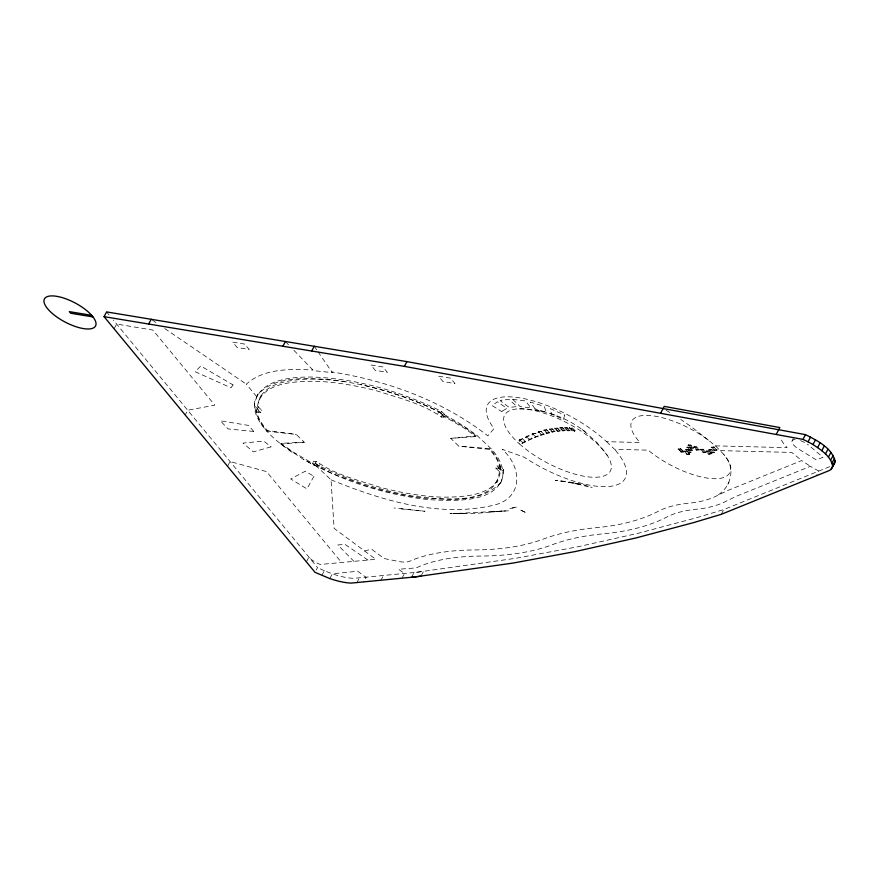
<?xml version="1.0" encoding="UTF-8"?>
<svg xmlns="http://www.w3.org/2000/svg" width="879" height="879" viewBox="0 0 879 879"><rect width="100%" height="100%" fill="white"/><g stroke="black" fill="none" stroke-linecap="round" stroke-linejoin="round"><path stroke-width="0.66" stroke-dasharray="4.39 3.3" d="M304.288 442.203L281.06 443.313L280.676 444.038L304.288 442.203L296.234 434.402L267.007 431.226C260.832 424.788 255.811 416.866 254.35 407.955C255.196 379.124 292.169 376.564 314.166 377.091C358.335 378.937 401.593 391.825 441.17 411.174L445.279 414.954L444.126 417.129L441.357 417.064C422.854 403.725 399.418 398.198 377.871 391.166C357.357 385.738 336.349 381.969 315.111 381.255C294.784 381.321 258.756 382.145 257.14 409.142L260.678 412.449L261.832 410.284L258.294 406.966C257.162 394.21 269.567 386.068 280.401 382.969C301.936 377.08 324.637 378.838 346.469 381.969M499.415 471.463C496.316 503.953 449.839 499.03 426.787 498.437C404.867 496.185 383.31 491.251 362.335 484.549C346.513 478.198 328.636 474.242 315.176 463.519L312.452 463.475L313.605 461.299L316.319 461.343C334.844 474.671 358.28 480.22 379.838 487.252C400.341 492.669 421.36 496.448 442.587 497.162C462.914 497.085 498.92 496.272 500.558 469.298L496.998 465.958L495.855 468.133L499.415 471.463L500.558 469.298M496.998 465.958L499.788 466.035L503.733 469.738C502.502 504.7 453.114 500.733 429.051 499.69C385.079 494.855 342.085 480.967 303.53 459.288M257.844 394.089L254.657 401.461L254.35 407.955L256.185 409.68C257.514 417.635 262.206 424.513 267.392 430.501L296.234 434.402M500.239 483.604C507.161 471.66 499.437 457.838 491.207 448.784L477.308 435.753C443.214 409.614 402.033 394.166 360.478 384.541M114.105 328.812L116.61 324.065L152.836 330.054L214.817 405.164L187.71 410.229L185.194 414.976M259.755 397.912L260.909 395.748M291.883 452.245C277.094 441.423 259.942 429.315 255.8 410.405L256.185 409.68M257.14 409.142L258.294 406.966M227.529 466.288L230.045 461.53L266.579 471.627L341.557 562.494M255.8 410.405L257.943 412.405L259.096 410.229L261.832 410.284M267.007 431.226L267.392 430.501M315.176 463.519L316.319 461.343M281.159 444.356L303.607 459.519L314.528 465.42L314.913 464.694L292.267 451.52L281.06 443.313M316.682 466.353L317.451 464.903L313.605 461.299M318.692 466.815L319.835 464.639M306.386 561.846L308.903 557.099A12.13 4.527 27.9 0 0 320.319 564.472L375.805 559.308L334.097 528.345L331.042 479.813L314.913 464.694M316.297 569.966L317.55 567.581L113.27 320.011M321.824 575.481L324.34 570.724L332.339 573.822A51.63 19.261 27.9 0 0 353.743 578.349L417.162 572.218L515.49 558.33L578.074 546.727L638.231 533.256L695.893 517.929L723.78 509.567L831.347 465.991M329.823 578.569L332.339 573.822L357.753 571.229L366.18 577.481L363.664 582.239M437.819 413.756L438.973 411.581C404.296 394.583 366.653 383.662 328.274 379.453C304.497 378.409 274.193 375.421 257.086 395.528M441.346 411.273L440.577 412.712L442.434 414.459L465.046 427.623L476.264 435.83L475.88 436.555L450.74 438.357L458.783 446.158L489.559 449.378C494.734 455.355 499.426 462.233 500.755 470.188L501.129 469.463C499.81 461.508 495.119 454.641 489.944 448.653L458.783 446.158M444.126 417.129L442.049 415.185L442.434 414.459M441.357 417.064L442.511 414.899L445.279 414.954M356.808 582.876L359.324 578.118M380.706 580.645L383.222 575.899M401.934 578.349L404.45 573.591L398.594 569.24L412.581 568.175A40.61 15.141 27.9 0 0 419.382 566.461A368.576 137.476 27.9 0 1 480.67 556.066A451.147 168.274 27.9 0 0 551.737 544.914A504.414 188.139 27.9 0 1 603.444 533.784A486.856 181.59 27.9 0 0 666.952 516.995A223.607 83.406 27.9 0 1 695.937 509.304A230.661 86.032 27.9 0 0 725.757 501.415L735.866 496.481L810.394 466.309L818.767 471.089L816.888 474.649M411.504 577.305L414.02 572.559L423.48 571.427L421.59 574.987M512.765 399.374L525.554 400.967L530.883 407.933L520.148 406.592L512.765 399.374L513.149 398.659M489.559 449.378L489.944 448.653M495.855 468.133L498.635 468.199L499.788 466.035M496.8 482.67L497.943 480.494M503.733 469.738L502.975 471.177L501.129 469.463M519.071 440.665L519.621 439.632L522.664 438.742L525.532 441.763L521.983 443.587L519.071 440.665L522.664 438.742M521.983 443.587L522.587 442.456L525.631 441.566M525.642 437.39L526.18 436.38L529.103 435.731L531.96 438.753L528.565 440.302L525.642 437.39L529.103 435.731L531.96 438.753M528.565 440.302L529.147 439.203L532.07 438.555M531.927 434.666L532.432 433.699L535.234 433.292L538.201 436.105L534.85 437.577C528.246 434.589 536.937 430.952 538.113 436.281M534.85 437.577L535.41 436.522L538.201 436.105M537.937 432.446L538.377 431.611L541.112 431.325L543.98 434.325L540.86 435.347L538.014 432.512L541.112 431.325M540.86 435.347L541.354 434.435L544.079 434.138M543.705 430.699L544.068 429.996L546.738 429.831L549.628 432.809L546.628 433.6L543.705 430.699L546.738 429.831M546.628 433.6L547.046 432.82L549.716 432.644M549.243 429.37L552.177 428.71L555.143 431.534L552.012 432.116A101.525 75.352 -88.5 0 0 549.408 429.534L552.298 429.007A121.17 89.933 -88.5 0 1 554.473 431.128L555.045 431.71M552.166 432.27L552.528 431.589L555.143 431.534M554.561 428.469L557.352 428.073L560.319 430.897L557.154 431.018A100.514 74.605 -88.5 0 0 554.77 428.666L557.308 428.139L560.253 431.018M557.484 431.369L560.319 430.897M559.67 427.963L562.472 427.535L565.252 430.71L562.615 430.864L559.67 427.963L562.285 427.875L565.252 430.71M562.593 430.864L565.439 430.347M564.516 427.941L567.329 427.513L570.031 430.82L567.482 430.754L564.516 427.941L567.065 428.007L570.031 430.82M567.482 430.754L570.295 430.336M572.163 430.985L569.526 427.612L572.075 427.677L575.042 430.501L574.602 431.325L572.185 431.018L575.042 430.501M569.273 428.106L571.669 428.436L572.075 427.677M682.5 452.059L680.972 452.015L678.258 448.729L680.807 448.784L686.862 454.432L689.685 453.971L686.719 451.147L684.181 451.081L682.675 452.059M678.006 449.202L680.807 448.784M680.972 452.015L686.466 451.63L689.455 454.41M685.444 449.905L688.29 449.4L691.026 452.652L688.411 452.729L685.444 449.905L688.059 449.828L691.026 452.652M686.686 447.807L687.059 447.125L689.597 447.191L692.564 450.004L692.289 450.542C690.015 452.267 683.829 446.334 689.345 447.675L692.289 450.542M687.883 445.576L688.268 444.873L690.806 444.939L693.773 447.752L693.487 448.301L690.806 448.488L687.883 445.576L690.564 445.389L693.487 448.301M686.862 454.432L689.685 453.971M688.411 452.729L691.257 452.213M689.63 450.674L690.026 449.938L692.564 450.004M690.806 448.488L691.235 447.686L693.773 447.752M693.674 447.367L694.047 446.653L696.618 446.675L699.321 450.004L696.618 450.235L693.674 447.367L696.377 447.136L699.321 450.004M696.618 450.235L697.014 449.477L699.585 449.499M700.365 449.993L700.739 449.268L703.343 449.235L706.068 452.498L703.343 452.784L700.365 449.993L703.09 449.707A213.07 158.143 -88.5 0 0 706.068 452.498M703.343 452.784L703.716 452.081L706.309 452.059M705.925 451.652L706.32 450.916L708.935 450.839L711.902 453.652L708.935 454.399C702.75 450.828 709.782 450.411 711.693 454.058M708.606 450.213L709.001 449.455L711.649 449.334L714.396 452.564L711.594 452.982L708.606 450.213L711.397 449.795L714.396 452.564M711.144 447.818L711.507 447.136L714.177 446.961L716.956 450.136L714.122 450.63L711.144 447.818L714.177 446.961M708.935 454.399L709.287 453.729L711.902 453.652M711.594 452.982L711.968 452.278L714.616 452.147M714.122 450.63L714.473 449.949L717.154 449.784M727.823 484.274L728.977 482.099M721.263 514.325L723.78 509.567M792.232 440.654L793.374 438.478M256.635 396.627L246.34 384.156C263.997 368.147 290.455 369.07 312.847 369.971M501.008 482.153C479.396 505.656 442.434 498.997 414.02 496.217C380.519 490.636 347.831 480.099 317.451 464.903M364.554 550.957L371.542 549.166L384.2 558.561L399.681 561.648A29.93 11.163 27.9 0 0 409.944 561.143L415.152 559A378.992 141.354 27.9 0 1 473.891 549.957A440.928 164.461 27.9 0 0 517.61 546.101L523.137 544.969A441.225 164.571 27.9 0 0 543.409 539.047A514.512 191.908 27.9 0 1 596.105 527.708A476.638 177.778 27.9 0 0 658.338 511.259L660.338 510.27A234.275 87.384 27.9 0 1 685.664 503.546L692.004 502.854A219.981 82.055 27.9 0 0 717.088 495.69L727.351 490.669L801.692 460.552L810.394 466.309M450.74 438.357L476.264 435.83M490.614 512.083L501.931 511.062L475.858 513.402L449.96 513.501L459.882 513.688L453.311 513.6L508.688 510.798L499.887 511.248M459.959 513.721L467.463 513.127M519.346 408.834C542.519 408.856 565.68 416.712 584.008 430.941M260.678 412.449L257.943 412.405M293.927 350.336L313.517 370.663L332.317 372.608L331.855 371.949C387.661 380.739 442.994 400.868 487.823 435.841L494.053 428.578A76.912 28.688 27.9 0 1 515.72 397.297A76.912 28.688 27.9 0 1 606.543 441.676L640.11 442.533L639.286 441.643A55.333 20.635 27.9 0 1 645.395 415.393A55.333 20.635 27.9 0 1 708.32 440.115L715.88 446.268L723.824 454.498A54.256 20.239 27.9 0 1 730.932 468.826A192.699 71.869 27.9 0 1 717.088 495.69M715.396 445.851L787.112 447.675L785.474 445.851A54.377 20.283 27.9 0 1 780.662 438.731M720.384 450.619L791.792 452.443L801.692 460.552M606.543 441.676L614.575 449.301L648.197 450.158L650.405 451.96A55.333 20.635 27.9 0 0 713.605 478.703A55.333 20.635 27.9 0 0 723.824 454.498M565.296 481.417L555.264 480.428L581.656 484.043L592.16 487.57M401.099 508.853L425.018 511.27L394.122 507.985M561.088 481L580.151 484.538L569.229 481.879L590.391 487.351M535.63 410.119L538.366 410.647M539.86 410.932L542.266 411.394M552.605 414.306L554.968 415.108M549.935 413.427L552.671 414.339M331.042 479.813C381.486 500.305 437.962 517.742 492.581 505.48C523.477 498.997 522.697 467.276 502.096 449.235L524.192 457.223A79.044 29.479 27.9 0 0 608.927 486.483A79.044 29.479 27.9 0 0 614.575 449.301M324.34 570.724L317.55 567.581M442.049 415.185L464.672 428.337L475.88 436.555M152.32 320.066L157.989 323.922M164.78 328.559L246.34 384.156M367.96 560.044L344.909 544.321L337.844 544.98L353.918 561.351M583.942 430.897L597.006 442.62L607.224 455.366M582.019 429.424L586.227 432.644M708.32 440.115L696.937 431.16A116.138 43.313 27.9 0 0 680.785 419.481M541.057 431.435L543.98 434.325M546.694 429.919L549.628 432.809M716.956 450.136L713.99 447.323M438.973 411.581L442.511 414.899M498.635 468.199L500.755 470.188M255.119 406.505L259.096 410.229M312.452 463.475L314.528 465.42M683.543 452.048L680.577 449.213M571.669 428.436L574.602 431.325M711.507 447.136L714.473 449.949M709.001 449.455L711.968 452.278M706.32 450.916L709.287 453.729M700.739 449.268L703.716 452.081M694.047 446.653L697.014 449.477M688.268 444.873L691.235 447.686M687.059 447.125L690.026 449.938M685.741 449.334L688.707 452.147M684.181 451.081L687.147 453.905M678.258 448.729L681.225 451.542M569.526 427.612L572.493 430.435M564.779 427.447L567.746 430.27M559.934 427.469L562.901 430.292M554.803 428.007L557.769 430.831M549.562 428.765L552.528 431.589M544.068 429.996L547.046 432.82M538.377 431.611L541.354 434.435M532.432 433.699L535.41 436.522M526.18 436.38L529.147 439.203M519.621 439.632L522.587 442.456M522.609 438.841L525.532 441.763M285.411 341.502L290.136 346.414M106.59 311.913L109.095 314.946M314.221 346.271L317.286 350.732M318.055 351.853L332.317 372.608M795.209 439.588A11.614 4.329 27.9 0 0 798.681 449.103L816.338 459.937L822.953 457.256L809.021 445.422A11.614 4.329 27.9 0 0 807.34 444.17M800.516 440.687A11.614 4.329 27.9 0 1 806.439 443.576M666.128 410.306A116.138 43.313 27.9 0 1 672.094 413.899M564.527 415.064L563.626 419.459L551.583 414.174L550.287 408.647L564.527 415.064M313.946 476.352L306.892 488.845L290.652 478.945L305.277 471.232L313.946 476.352M502.381 411.064L501.942 411.702L492.207 405.626L497.371 401.769L506.875 408.35L502.381 411.064M233.045 384.925L231.023 387.815L195.072 371.663L200.808 366.005L233.045 384.925M501.535 400.198L500.085 400.67L509.205 407.449L516.962 406.581L509.018 399.396L501.535 400.198M271.007 446.862L253.339 451.85L242.978 443.093L263.777 441.082L271.007 446.862M516.445 507.095L509.391 508.721L516.445 507.095M253.679 431.424L228.079 428.941L220.354 420.766L248.768 425.469L253.679 431.424M244.758 344.107L232.704 342.118L237.132 347.48L249.175 349.479L244.758 344.107M382.914 366.972L370.872 364.983L375.3 370.345L387.342 372.344L382.914 366.972M450.564 378.168L438.522 376.179L442.95 381.541L454.992 383.53L450.564 378.168M535.091 408.911L530.334 402.088L544.145 406.307L546.419 412.251L535.091 408.911M525.323 512.369L519.599 509.545L525.323 512.369M519.445 443.895A59.794 22.305 27.9 0 0 609.543 472.265A59.794 22.305 27.9 0 0 543.475 412.998A59.794 22.305 27.9 0 0 519.445 443.895"/><path stroke-width="1.32" d="M832.16 467.793L835.05 460.871C831.391 447.433 816.987 440.489 805.483 434.644L406.933 361.621L106.59 311.913L104.074 316.66L315.034 572.339L329.823 578.569A51.63 19.261 27.9 0 0 351.226 583.096L414.646 576.965L512.984 563.087L575.558 551.485L635.715 538.014L693.377 522.675L721.263 514.325L828.831 470.737L830.919 469.518L834.753 462.618M835.05 460.871L834.676 463.046L830.919 469.518M148.672 324.043L151.188 319.297M282.895 346.249L285.411 341.502M311.704 351.018L314.221 346.271M104.074 316.66L404.417 366.367L406.933 361.621M660.579 413.306L664.238 406.384L779.838 427.557L776.179 434.479M404.417 366.367L802.966 439.39L805.483 434.644M802.966 439.39L808.043 441.796L810.559 437.05M832.534 465.628C830.479 455.707 820.788 449.817 812.976 444.543L815.492 439.786M817.613 447.543L820.129 442.785M821.81 450.707L824.326 445.95M825.458 453.938L827.974 449.18M828.425 457.135L830.941 452.388M830.644 460.211L833.149 455.465M832.017 463.068L834.534 458.322M411.504 577.305L420.964 576.184M91.636 315.33L69.32 311.638L70.65 313.243L92.965 316.934M808.043 441.796L812.976 444.543M92.372 316.143L90.449 314.012A28.908 10.779 27.9 0 0 46.741 296.849A28.908 10.779 27.9 0 0 69.188 324.054A28.908 10.779 27.9 0 0 93.921 318.22L92.372 316.143"/></g></svg>
